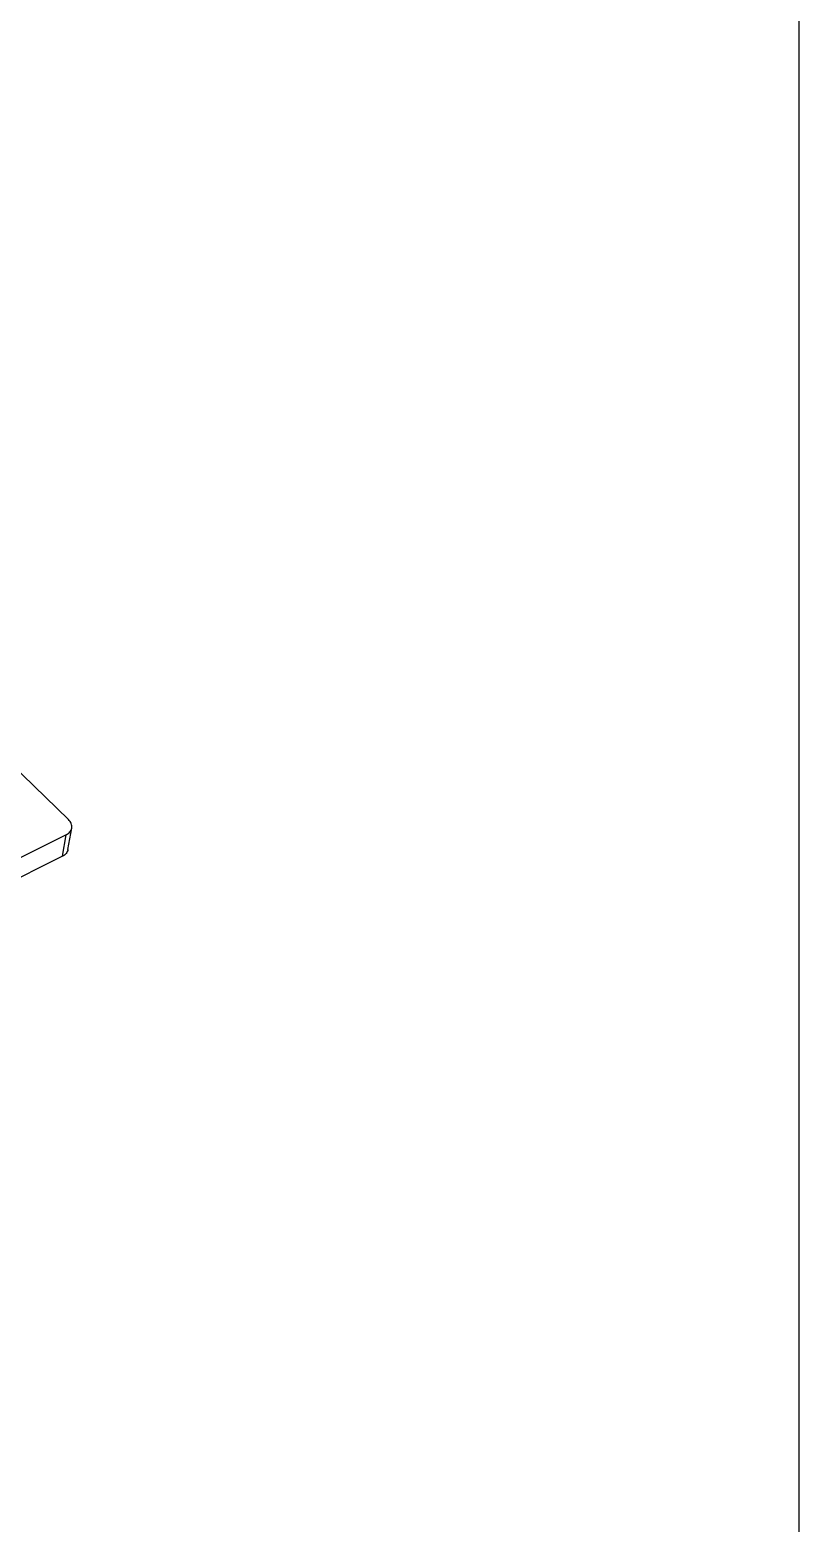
# Model space of a CAD drawing. Extents: x 0 to 297, y 0 to 210.
# Drawn here: x 279.59 to 297, y 71.21 to 105 of the extents above; entities that cross this region are included whole.
import ezdxf

# ---------------------------------------------------------------- set-up
doc = ezdxf.new("R2010")
doc.units = 0
doc.header["$LTSCALE"] = 16.335
doc.layers.get('0').update_dxf_attribs({"linetype": 'CONTINUOUS'})

msp = doc.modelspace()

# ---------------------------------------------------------------- linework, layer by layer
at = {"color": 7, "linetype": 'CONTINUOUS'}
for p, q in [((297, 0), (297, 210)), ((278.894, 88.651), (280.463, 87.135)), ((280.453, 86.452), (280.538, 86.94)), ((280.413, 86.789), (276.185, 84.682)), ((280.327, 86.301), (280.413, 86.789)), ((280.327, 86.301), (276.099, 84.194))]:
    msp.add_line(p, q, dxfattribs=at)
for points, knots in [([(280.413, 86.789), (280.445, 86.804), (280.501, 86.845), (280.533, 86.909), (280.538, 86.94)], [0, 0, 0, 0, 0.52779, 1, 1, 1, 1]), ([(280.538, 86.94), (280.544, 86.974), (280.534, 87.049), (280.49, 87.108), (280.463, 87.135)], [0, 0, 0, 0, 0.469806, 1, 1, 1, 1]), ([(280.453, 86.452), (280.447, 86.421), (280.416, 86.357), (280.359, 86.317), (280.327, 86.301)], [0, 0, 0, 0, 0.47221, 1, 1, 1, 1])]:
    msp.add_open_spline(points, degree=3, knots=knots, dxfattribs=at)

doc.saveas('drawing.dxf')
